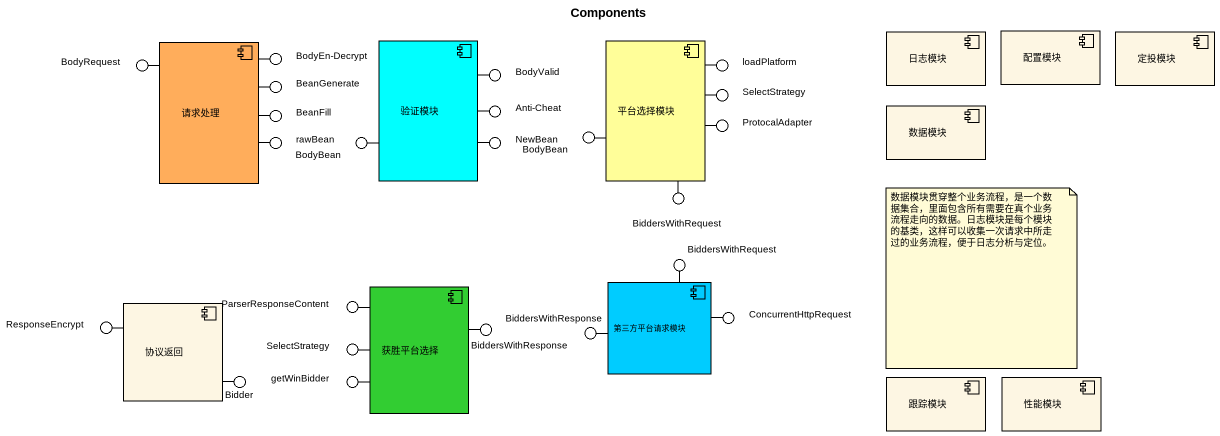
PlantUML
@startuml
title Components
() BodyRequest
component 请求处理 #FFAD5B
() "BodyEn-Decrypt" as BodyEn_Decrypt
component 验证模块 #00FFFF
component 平台选择模块 #FFFE99
() loadPlatform
component 日志模块
component 配置模块
component 定投模块
() BeanGenerate
() BodyValid
() "Anti-Cheat" as Anti_Cheat
() SelectStrategy
component 数据模块
() rawBean
() BeanFill
() BodyBean
() NewBean
() "BodyBean" as BodyBean_2
() ProtocalAdapter
() BiddersWithRequest
() "BiddersWithRequest" as BiddersWithRequest_2
component 协议返回
() ParserResponseContent
component 获胜平台选择 #32CD32
component 第三方平台请求模块 #00CCFF
() ResponseEncrypt
() "SelectStrategy" as SelectStrategy_2
() BiddersWithResponse
() "BiddersWithResponse" as BiddersWithResponse_2
() ConcurrentHttpRequest
() Bidder
() getWinBidder
component 跟踪模块
component 性能模块
请求处理 -up- BodyRequest
请求处理 -up- BodyEn_Decrypt
平台选择模块 -up- loadPlatform
请求处理 -right- BeanGenerate
验证模块 -right- BodyValid
验证模块 -right- Anti_Cheat
平台选择模块 -right- SelectStrategy
请求处理 -right- rawBean
请求处理 -right- BeanFill
验证模块 -left- BodyBean
验证模块 -right- NewBean
平台选择模块 -left- BodyBean_2
平台选择模块 -right- ProtocalAdapter
平台选择模块 -- BiddersWithRequest
第三方平台请求模块 -up- BiddersWithRequest_2
获胜平台选择 -up- ParserResponseContent
协议返回 -left- ResponseEncrypt
获胜平台选择 -left- SelectStrategy_2
获胜平台选择 -right- BiddersWithResponse
第三方平台请求模块 -left- BiddersWithResponse_2
第三方平台请求模块 -right- ConcurrentHttpRequest
协议返回 -right- Bidder
获胜平台选择 -left- getWinBidder
note as N1
  数据模块贯穿整个业务流程，是一个数据集合，里面包含所有需要在真个业务流程走向的数据。日志模块是每个模块的基类，这样可以收集一次请求中所走过的业务流程，便于日志分析与定位。
end note
@enduml
